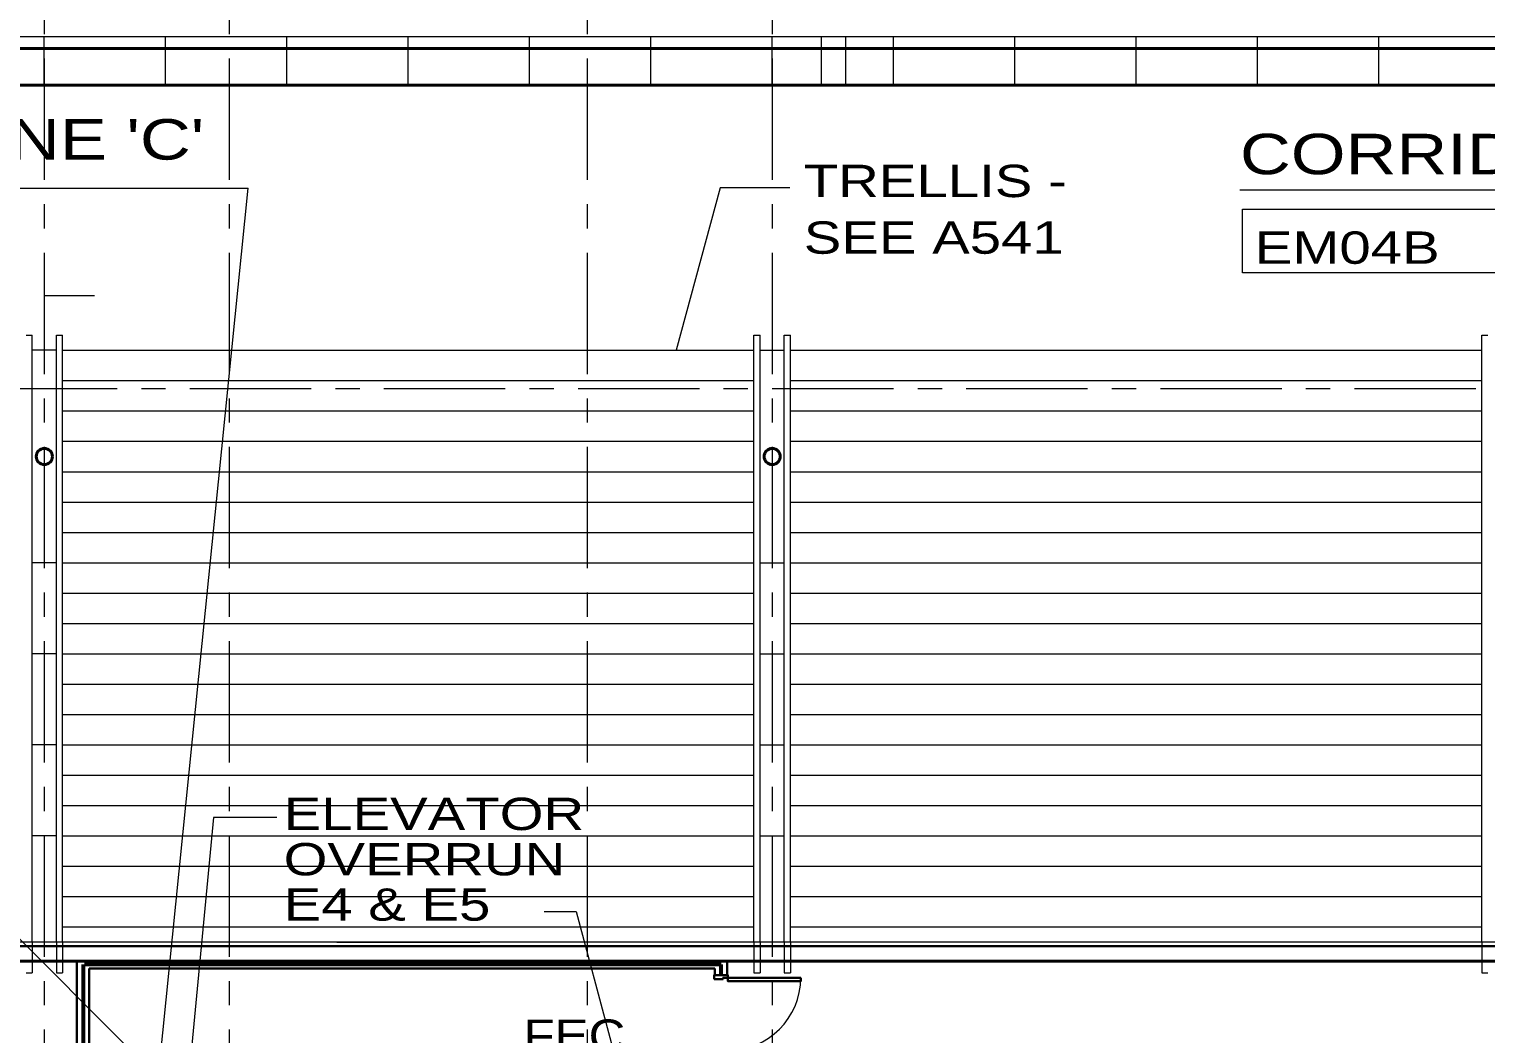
# Model space of a CAD drawing. Header units: inches. Extents: x -35176 to 0, y -3216 to 2257.
# Drawn here: x -15660 to -14940, y 1055 to 1552 of the extents above; entities that cross this region are included whole.
import ezdxf
from ezdxf import colors
from ezdxf.entities.mleader import LeaderData, LeaderLine
from ezdxf.enums import TextEntityAlignment as Align
from ezdxf.math import Vec2, Vec3

# ---------------------------------------------------------------- set-up
doc = ezdxf.new("R2010")
doc.units = ezdxf.units.IN
doc.header["$LTSCALE"] = 48
doc.header["$MEASUREMENT"] = 0
doc.linetypes.add('A114$0$CENTER', pattern=[2, 1.25, -0.25, 0.25, -0.25])
for name, color, linetype in [('A114$0$A-ANNO-TEXT', 8, 'Continuous'), ('A114$0$A-AREA-IDEN', 8, 'Continuous'), ('A114$0$A-DOOR', 8, 'Continuous'), ('A114$0$A-DOOR-FRAM', 8, 'Continuous'), ('A114$0$A-FLOR-SLAB', 8, 'Continuous'), ('A114$0$A-GRID-GRDP0-15', 8, 'Continuous'), ('A114$0$A-roof cope', 8, 'Continuous'), ('A114$0$A-TRELLIS-FRAME', 8, 'Continuous'), ('A114$0$A-TRELLIS-FRAME-13-14_floor', 8, 'Continuous'), ('A114$0$A-TRELLIS-FRAME-15th_plan', 8, 'Continuous'), ('A114$0$A-WALL-FIRE', 8, 'Continuous'), ('A114$0$A-WALL-FULL-EXTR', 8, 'Continuous'), ('A114$0$A-WALL-FULL-INTR', 8, 'Continuous'), ('A114$0$C-PROP', 8, 'Continuous'), ('A114$0$Items below', 8, 'Continuous'), ('A114$0$Level 37', 8, 'Continuous'), ('A114$0$trellis', 8, 'Continuous'), ('E-Anno-Note', 6, 'Continuous'), ('XREF', 7, 'Continuous')]:
    doc.layers.add(name, color=color, linetype=linetype)
doc.styles.add('A114$0$Arial', font='arial.ttf', dxfattribs={"height": 0.076839})
doc.styles.add('A114$0$style-Arial', font='arial.ttf')
doc.styles.add('MAMEP ANNO', font='arial.ttf', dxfattribs={"height": 0.101562})

# ---------------------------------------------------------------- blocks, each defined once
blk = doc.blocks.new('A114')
at = {"layer": 'A114$0$A-ANNO-TEXT', "lineweight": 0}
for p, q in [((-22777.2705, 1162.0842), (-22794.3106, 983.3561)), ((-22745.9386, 1162.0842), (-22777.2705, 1162.0842))]:
    blk.add_line(p, q, dxfattribs=at)
at = {"layer": 'A114$0$A-ANNO-TEXT', "lineweight": 0, "flags": 128}
for points in [[(-22492.2602, 1473.2267), (-22526.8075, 1473.2267), (-22548.4558, 1392.9901)], [(-22613.8398, 1115.6457), (-22597.9778, 1115.6457), (-22564.6676, 991.0486)]]:
    blk.add_lwpolyline(points, dxfattribs=at)
at = {"layer": 'A114$0$A-AREA-IDEN', "lineweight": 13}
for p, q in [((-23031.3363, 1473.0978), (-22773.8059, 1473.0978)), ((-22269.6762, 1472.2485), (-22091.5394, 1472.2485))]:
    blk.add_line(p, q, dxfattribs=at)
at = {"layer": 'A114$0$A-AREA-IDEN', "lineweight": 0}
for p, q in [((-22827.0435, 813.4221), (-22760.1274, 1473.0978)), ((-22773.8059, 1473.0978), (-22760.1274, 1473.0978)), ((-22812.9091, 1041.6041), (-22943.1201, 1171.8746))]:
    blk.add_line(p, q, dxfattribs=at)
at = {"layer": 'A114$0$A-AREA-IDEN', "lineweight": 13}
blk.add_3dface([(-22268.4764, 1462.7318), (-22136.6, 1462.7318), (-22136.6, 1431.2023), (-22268.4764, 1431.2023)], dxfattribs=at)
at = {"layer": 'A114$0$A-DOOR', "lineweight": 0}
blk.add_arc((-22522.8995, 1082.8427), 36, 270, 0, dxfattribs=at)
at = {"layer": 'A114$0$A-DOOR', "lineweight": 30}
blk.add_3dface([(-22486.8995, 1082.8427), (-22486.8995, 1081.0927), (-22522.8995, 1081.0927), (-22522.8995, 1082.8427)], dxfattribs=at)
at = {"layer": 'A114$0$A-DOOR-FRAM', "lineweight": 30}
for p, q in [((-22529.7743, 1082.0918), (-22529.7743, 1084.3433)), ((-22529.7743, 1084.3433), (-22529.3993, 1084.3433)), ((-22525.3216, 1082.0918), (-22529.7743, 1082.0918)), ((-22522.8993, 1082.8423), (-22525.3216, 1082.8423)), ((-22525.3216, 1082.8423), (-22525.3216, 1082.0918)), ((-22522.8993, 1084.3433), (-22523.2743, 1084.3433)), ((-22522.8993, 1084.3433), (-22522.8993, 1082.8423))]:
    blk.add_line(p, q, dxfattribs=at)
at = {"layer": 'A114$0$A-DOOR-FRAM', "lineweight": 13}
for p, q in [((-22529.6242, 1082.2419), (-22529.6242, 1084.1932)), ((-22529.6242, 1084.1932), (-22529.3993, 1084.1932)), ((-22525.4717, 1082.2419), (-22529.6242, 1082.2419)), ((-22529.3993, 1084.1932), (-22529.3993, 1084.3433)), ((-22523.0494, 1082.9924), (-22525.4717, 1082.9924)), ((-22525.4717, 1082.9924), (-22525.4717, 1082.2419)), ((-22523.2743, 1084.3433), (-22523.2743, 1084.1932)), ((-22523.0494, 1084.1932), (-22523.2743, 1084.1932)), ((-22523.0494, 1084.1932), (-22523.0494, 1082.9924))]:
    blk.add_line(p, q, dxfattribs=at)
at = {"layer": 'A114$0$A-FLOR-SLAB', "lineweight": 0}
blk.add_line((-21420.5352, 1090.4901), (-22924.8335, 1090.4901), dxfattribs=at)
at = {"layer": 'A114$0$A-GRID-GRDP0-15', "linetype": 'A114$0$CENTER', "lineweight": 0}
for p, q in [((-22861.0236, 2113.2362), (-22861.0236, -797.9051)), ((-22769.5278, 2113.2362), (-22769.5278, 1016.1072)), ((-22592.5194, 2113.2362), (-22592.5194, 1016.1072)), ((-22501.0236, 2113.2362), (-22501.0236, -676.9042)), ((-23941.0236, 1374.095), (-20364.9322, 1374.095))]:
    blk.add_line(p, q, dxfattribs=at)
at = {"layer": 'A114$0$A-roof cope', "lineweight": 13}
for p, q in [((-23887.0236, 1548.0949, 0), (-21055.0236, 1548.0949, 0)), ((-22476.773, 1548.0949, 0), (-22476.773, 1524.0949, 0)), ((-22464.773, 1548.0949, 0), (-22464.773, 1524.0949, 0))]:
    blk.add_line(p, q, dxfattribs=at)
at = {"layer": 'A114$0$A-roof cope', "lineweight": 0}
for p, q in [((-22861.0242, 1524.0949, 0), (-22861.0242, 1548.0949, 0)), ((-22801.0242, 1524.0949, 0), (-22801.0242, 1548.0949, 0)), ((-22741.0242, 1524.0949, 0), (-22741.0242, 1548.0949, 0)), ((-22681.0242, 1524.0949, 0), (-22681.0242, 1548.0949, 0)), ((-22621.0242, 1524.0949, 0), (-22621.0242, 1548.0949, 0)), ((-22561.0242, 1524.0949, 0), (-22561.0242, 1548.0949, 0)), ((-22501.0242, 1524.0949, 0), (-22501.0242, 1548.0949, 0)), ((-22441.0242, 1524.0949, 0), (-22441.0242, 1548.0949, 0)), ((-22381.0242, 1524.0949, 0), (-22381.0242, 1548.0949, 0)), ((-22321.0242, 1524.0949, 0), (-22321.0242, 1548.0949, 0)), ((-22261.0242, 1524.0949, 0), (-22261.0242, 1548.0949, 0)), ((-22201.0242, 1524.0949, 0), (-22201.0242, 1548.0949, 0))]:
    blk.add_line(p, q, dxfattribs=at)
at = {"layer": 'A114$0$A-roof cope', "lineweight": 40}
blk.add_line((-23863.0236, 1524.0949, 0), (-21079.0236, 1524.0949, 0), dxfattribs=at)
at = {"layer": 'A114$0$A-TRELLIS-FRAME', "lineweight": 0}
for p, q in [((-22867.0197, 1100.4901, 352.9729), (-22867.0197, 1091.24, 352.9729)), ((-22855.0197, 1100.4901, 352.9729), (-22855.0197, 1091.24, 352.9729)), ((-22852.0197, 1100.4901, 352.9729), (-22852.0197, 1091.24, 352.9729)), ((-22510.0197, 1100.4901, 352.9729), (-22510.0197, 1091.24, 352.9729)), ((-22507.0197, 1100.4901, 352.9729), (-22507.0197, 1091.24, 352.9729)), ((-22495.0197, 1100.4901, 352.9729), (-22495.0197, 1091.24, 352.9729)), ((-22492.0197, 1100.4901, 352.9729), (-22492.0197, 1091.24, 352.9729)), ((-22150.0197, 1100.4901, 352.9729), (-22150.0197, 1091.24, 352.9729)), ((-22867.0197, 1091.24, 352.9729), (-22867.0197, 1085.24, 352.9729)), ((-22855.0197, 1091.24, 352.9729), (-22855.0197, 1085.24, 352.9729)), ((-22852.0197, 1091.24, 352.9729), (-22852.0197, 1085.24, 352.9729)), ((-22510.0197, 1091.24, 352.9729), (-22510.0197, 1085.24, 352.9729)), ((-22507.0197, 1091.24, 352.9729), (-22507.0197, 1085.24, 352.9729)), ((-22495.0197, 1091.24, 352.9729), (-22495.0197, 1085.24, 352.9729)), ((-22492.0197, 1091.24, 352.9729), (-22492.0197, 1085.24, 352.9729)), ((-22150.0197, 1091.24, 352.9729), (-22150.0197, 1085.24, 352.9729)), ((-22870.0197, 1085.24, 352.9729), (-22867.0197, 1085.24, 352.9729)), ((-22855.0197, 1085.24, 352.9729), (-22852.0197, 1085.24, 352.9729)), ((-22510.0197, 1085.24, 352.9729), (-22507.0197, 1085.24, 352.9729)), ((-22495.0197, 1085.24, 352.9729), (-22492.0197, 1085.24, 352.9729)), ((-22150.0197, 1085.24, 352.9729), (-22147.0197, 1085.24, 352.9729))]:
    blk.add_line(p, q, dxfattribs=at)
at = {"layer": 'A114$0$A-TRELLIS-FRAME-13-14_floor', "lineweight": 0}
for p, q in [((-22855.0197, 1392.9901, 0), (-22867.0197, 1392.9901, 0)), ((-22852.0197, 1392.9901, 0), (-22510.0197, 1392.9901, 0)), ((-22507.0197, 1392.9901, 0), (-22495.0197, 1392.9901, 0)), ((-22492.0197, 1392.9901, 0), (-22150.0197, 1392.9901, 0)), ((-22852.0197, 1377.9901, 0), (-22510.0197, 1377.9901, 0)), ((-22492.0197, 1377.9901, 0), (-22150.0197, 1377.9901, 0)), ((-22852.0197, 1362.9901, 0), (-22510.0197, 1362.9901, 0)), ((-22492.0197, 1362.9901, 0), (-22150.0197, 1362.9901, 0)), ((-22852.0197, 1347.9901, 0), (-22510.0197, 1347.9901, 0)), ((-22492.0197, 1347.9901, 0), (-22150.0197, 1347.9901, 0)), ((-22852.0197, 1332.9901, 0), (-22510.0197, 1332.9901, 0)), ((-22492.0197, 1332.9901, 0), (-22150.0197, 1332.9901, 0)), ((-22852.0197, 1317.9901, 0), (-22510.0197, 1317.9901, 0)), ((-22492.0197, 1317.9901, 0), (-22150.0197, 1317.9901, 0)), ((-22852.0197, 1302.9901, 0), (-22510.0197, 1302.9901, 0)), ((-22492.0197, 1302.9901, 0), (-22150.0197, 1302.9901, 0)), ((-22855.0197, 1287.9901, 0), (-22867.0197, 1287.9901, 0)), ((-22852.0197, 1287.9901, 0), (-22510.0197, 1287.9901, 0)), ((-22507.0197, 1287.9901, 0), (-22495.0197, 1287.9901, 0)), ((-22492.0197, 1287.9901, 0), (-22150.0197, 1287.9901, 0)), ((-22852.0197, 1272.9901, 0), (-22510.0197, 1272.9901, 0)), ((-22492.0197, 1272.9901, 0), (-22150.0197, 1272.9901, 0)), ((-22852.0197, 1257.9901, 0), (-22510.0197, 1257.9901, 0)), ((-22492.0197, 1257.9901, 0), (-22150.0197, 1257.9901, 0)), ((-22855.0197, 1242.9901, 0), (-22867.0197, 1242.9901, 0)), ((-22852.0197, 1242.9901, 0), (-22510.0197, 1242.9901, 0)), ((-22507.0197, 1242.9901, 0), (-22495.0197, 1242.9901, 0)), ((-22492.0197, 1242.9901, 0), (-22150.0197, 1242.9901, 0)), ((-22852.0197, 1227.9901, 0), (-22510.0197, 1227.9901, 0)), ((-22492.0197, 1227.9901, 0), (-22150.0197, 1227.9901, 0)), ((-22852.0197, 1212.9901, 0), (-22510.0197, 1212.9901, 0)), ((-22492.0197, 1212.9901, 0), (-22150.0197, 1212.9901, 0)), ((-22855.0197, 1197.9901, 0), (-22867.0197, 1197.9901, 0)), ((-22852.0197, 1197.9901, 0), (-22510.0197, 1197.9901, 0)), ((-22507.0197, 1197.9901, 0), (-22495.0197, 1197.9901, 0)), ((-22492.0197, 1197.9901, 0), (-22150.0197, 1197.9901, 0)), ((-22852.0197, 1182.9901, 0), (-22510.0197, 1182.9901, 0)), ((-22492.0197, 1182.9901, 0), (-22150.0197, 1182.9901, 0)), ((-22852.0197, 1167.9901, 0), (-22510.0197, 1167.9901, 0)), ((-22492.0197, 1167.9901, 0), (-22150.0197, 1167.9901, 0)), ((-22855.0197, 1152.9901, 0), (-22867.0197, 1152.9901, 0)), ((-22852.0197, 1152.9901, 0), (-22510.0197, 1152.9901, 0)), ((-22507.0197, 1152.9901, 0), (-22495.0197, 1152.9901, 0)), ((-22492.0197, 1152.9901, 0), (-22150.0197, 1152.9901, 0)), ((-22852.0197, 1137.9901, 0), (-22510.0197, 1137.9901, 0)), ((-22492.0197, 1137.9901, 0), (-22150.0197, 1137.9901, 0)), ((-22852.0197, 1122.9901, 0), (-22510.0197, 1122.9901, 0)), ((-22492.0197, 1122.9901, 0), (-22150.0197, 1122.9901, 0)), ((-22852.0197, 1107.9901, 0), (-22510.0197, 1107.9901, 0)), ((-22492.0197, 1107.9901, 0), (-22150.0197, 1107.9901, 0)), ((-22716.3938, 1100.4902, 0), (-22645.6445, 1100.4902, 0))]:
    blk.add_line(p, q, dxfattribs=at)
at = {"layer": 'A114$0$A-TRELLIS-FRAME-15th_plan', "lineweight": 0}
for p, q in [((-22870.0197, 1400.4901, 0), (-22867.0197, 1400.4901, 0)), ((-22867.0197, 1100.4901, 0), (-22867.0197, 1400.4901, 0)), ((-22855.0197, 1400.4901, 0), (-22852.0197, 1400.4901, 0)), ((-22855.0197, 1100.4901, 0), (-22855.0197, 1400.4901, 0)), ((-22852.0197, 1100.4901, 0), (-22852.0197, 1400.4901, 0)), ((-22510.0197, 1100.4901, 0), (-22510.0197, 1400.4901, 0)), ((-22510.0197, 1400.4901, 0), (-22507.0197, 1400.4901, 0)), ((-22507.0197, 1100.4901, 0), (-22507.0197, 1400.4901, 0)), ((-22495.0197, 1100.4901, 0), (-22495.0197, 1400.4901, 0)), ((-22495.0197, 1400.4901, 0), (-22492.0197, 1400.4901, 0)), ((-22492.0197, 1100.4901, 0), (-22492.0197, 1400.4901, 0)), ((-22150.0197, 1100.4901, 0), (-22150.0197, 1400.4901, 0)), ((-22150.0197, 1400.4901, 0), (-22147.0197, 1400.4901, 0))]:
    blk.add_line(p, q, dxfattribs=at)
at = {"layer": 'A114$0$A-WALL-FIRE', "lineweight": 53}
for p, q in [((-22841.8354, 1089.3653), (-22841.8354, 1011.7999)), ((-22526.3368, 1089.3653), (-22841.2104, 1089.3653)), ((-22526.3368, 1084.1932), (-22526.3368, 1089.3653))]:
    blk.add_line(p, q, dxfattribs=at)
at = {"layer": 'A114$0$A-WALL-FULL-EXTR', "lineweight": 13}
blk.add_line((-21410.5352, 1100.4769), (-23476.7492, 1100.4901), dxfattribs=at)
at = {"layer": 'A114$0$A-WALL-FULL-EXTR', "lineweight": 30}
for p, q in [((-21412.5352, 1098.4946), (-23476.7492, 1098.5077)), ((-23460.6126, 1091.24), (-21419.7852, 1091.24)), ((-22529.3993, 1087.4905), (-22838.7729, 1087.4905))]:
    blk.add_line(p, q, dxfattribs=at)
at = {"layer": 'A114$0$A-WALL-FULL-INTR', "lineweight": 30}
for p, q in [((-22844.8979, 1016.422), (-22844.8979, 1091.24)), ((-22523.2742, 1091.24), (-22523.2742, 1084.1932)), ((-22838.7729, 1012.8989), (-22838.7729, 1087.4905)), ((-22529.3993, 1087.4905), (-22529.3993, 1084.1932)), ((-22529.3993, 1084.1932), (-22523.2742, 1084.1932))]:
    blk.add_line(p, q, dxfattribs=at)
at = {"layer": 'A114$0$C-PROP', "lineweight": 40, "flags": 128}
blk.add_lwpolyline([(-25004.5437, -676.9041), (-24022.0239, 1542.095), (-21061.0239, 1542.095), (-21061.0239, -676.9042)], dxfattribs=at)
at = {"layer": 'A114$0$Items below', "lineweight": 0}
blk.add_line((-21061.0236, 1542.0949, 0), (-23881.0236, 1542.0949, 0), dxfattribs=at)
at = {"layer": 'A114$0$Level 37', "lineweight": 13}
blk.add_line((-22861.0239, 1420.0949, 0), (-22836.1413, 1420.0949, 0), dxfattribs=at)
at = {"layer": 'A114$0$trellis', "lineweight": 40}
for centre in [(-22861.0197, 1340.4901, 0), (-22501.0197, 1340.4901, 0)]:
    blk.add_circle(centre, 4, dxfattribs=at)
at = {"layer": 'A114$0$A-ANNO-TEXT', "lineweight": 13, "style": 'A114$0$style-Arial', "width": 1.246875}
for s, p in [('TRELLIS -', (-22485.4119, 1468.7105, 0)), ('SEE A541', (-22485.4119, 1440.7105, 0))]:
    blk.add_text(s, height=16, dxfattribs=at).set_placement(p)
at = {"layer": 'A114$0$A-ANNO-TEXT', "lineweight": 13}
for s, style, width, p in [('ELEVATOR', 'A114$0$style-Arial', 1.246875, (-22742.6507, 1171.8507)), ('OVERRUN', 'A114$0$style-Arial', 1.246875, (-22742.6507, 1149.4507)), ('E4 & E5', 'A114$0$style-Arial', 1.246875, (-22742.6507, 1127.0507)), ('FEC', 'A114$0$Arial', 1.128125, (-22624.0637, 1062.2088, 0.2066))]:
    blk.add_text(s, height=16, dxfattribs=dict(at, style=style, width=width)).set_placement(p, align=Align.TOP_LEFT)
at = {"layer": 'A114$0$A-AREA-IDEN', "lineweight": 13, "style": 'A114$0$style-Arial', "width": 1.246875}
blk.add_text("MEZZANINE 'C'", height=19.999996, dxfattribs=at).set_placement((-23031.3373, 1487.2435))
at = {"layer": 'A114$0$A-AREA-IDEN', "lineweight": 13, "attachment_point": 7, "line_spacing_factor": 0.6, "style": 'A114$0$Arial'}
for s, insert, char_height in [('\\H1x;\\W1.24688;CORRIDOR B', (-22269.6771, 1479.7275), 19.999996), ('\\H1x;\\W1.24688;EM04B', (-22262.2923, 1435.5116), 15.999998)]:
    blk.add_mtext(s, dxfattribs=dict(at, insert=insert, char_height=char_height))

msp = doc.modelspace()

# ---------------------------------------------------------------- block references
at = {"layer": 'XREF'}
msp.add_blockref('A114', (7208.12, 0), dxfattribs=at)

# ---------------------------------------------------------------- leaders
at = {"layer": 'E-Anno-Note'}
ml = msp.add_multileader_mtext('Standard', dxfattribs=at)
ml.set_content('LOCATED AT PENTHOUSE LEVEL', color=256, style='MAMEP ANNO')
ml.set_leader_properties(color=256, linetype='Continuous')
ml.build(insert=Vec2(0, 0))
ml.multileader.update_dxf_attribs({"has_dogleg": 0, "text_right_attachment_type": 3, "dogleg_length": 3.84, "arrow_head_size": 12, "scale": 96})
ctx = ml.context
ctx.base_point, ctx.scale, ctx.char_height, ctx.arrow_head_size, ctx.landing_gap_size, ctx.plane_origin = Vec3(-23436.14, 1178.1), 96, 7.68, 12, 3.75, Vec3(-23457.08, 1103.19)
ctx.right_attachment = 3
notes = []
notes.append((ctx, [(1, (1, 1, 0), (-22957.7, 1165.03), (-1, 0), 369, [(0, [(-23465.11, 1052.18), (-23443.33, 1178.1)], 0, []), (1, [(-23343.6, 1041.82), (-23324.34, 1165.03)], 0, [])])]))
ctx.mtext.insert, ctx.mtext.width, ctx.mtext.flow_direction = Vec3(-23432.39, 1182.01), 134.1946, 5
ml = msp.add_multileader_mtext('Standard', dxfattribs=at)
ml.set_content('LOCATED AT PENTHOUSE LEVEL', color=256, style='MAMEP ANNO')
ml.set_leader_properties(color=256, linetype='Continuous')
ml.build(insert=Vec2(0, 0))
ml.multileader.update_dxf_attribs({"has_dogleg": 0, "text_right_attachment_type": 3, "dogleg_length": 3.84, "arrow_head_size": 12, "scale": 96})
ctx = ml.context
ctx.base_point, ctx.scale, ctx.char_height, ctx.arrow_head_size, ctx.landing_gap_size, ctx.plane_origin = Vec3(-22123.26, 1156.54), 96, 7.68, 12, 3.75, Vec3(-22144.21, 1081.63)
ctx.right_attachment = 3
notes.append((ctx, [(1, (1, 1, 0), (-21644.82, 1143.47), (-1, 0), 369, [(1, [(-22003.53, 1056.54), (-22005.55, 1143.47)], 0, [])])]))
ctx.mtext.insert, ctx.mtext.width, ctx.mtext.flow_direction = Vec3(-22119.51, 1160.44), 134.1946, 5
for ctx, leaders in notes:
    for number, flags, end, landing, length, lines in leaders:
        leader = LeaderData()
        leader.index, (leader.has_last_leader_line, leader.has_dogleg_vector, leader.attachment_direction) = number, flags
        leader.last_leader_point, leader.dogleg_vector, leader.dogleg_length = Vec3(end), Vec3(landing), length
        for number, points, colour, breaks in lines:
            line = LeaderLine()
            line.index, line.vertices, line.color, line.breaks = number, Vec3.list(points), colors.encode_raw_color(colour), breaks
            leader.lines.append(line)
        ctx.leaders.append(leader)

doc.saveas('drawing.dxf')
